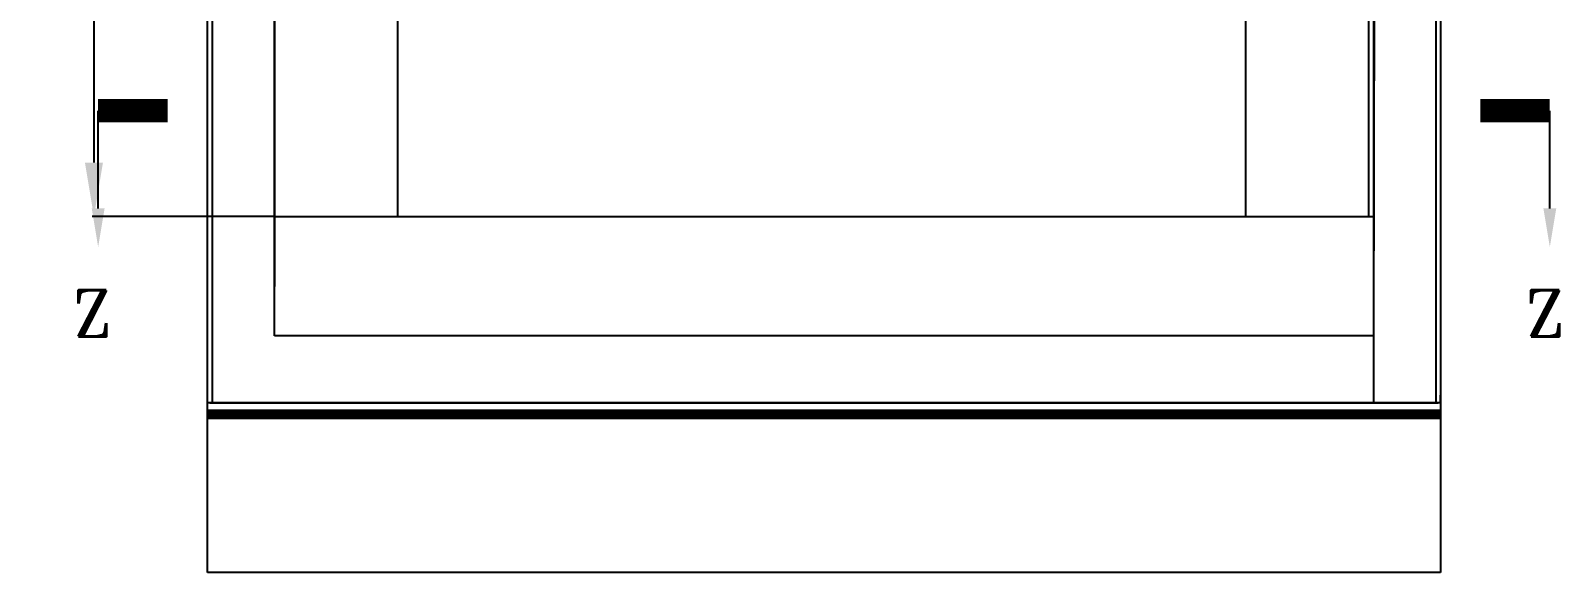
# Model space of a CAD drawing. Extents: x 81437 to 204847, y -54597 to -29444.
# Drawn here: x 87044 to 88038, y -49514 to -49163 of the extents above; entities that cross this region are included whole.
import ezdxf
from ezdxf.enums import TextEntityAlignment as Align
from ezdxf.lldxf.tags import DXFTag

# ---------------------------------------------------------------- set-up
doc = ezdxf.new("R2010")
doc.units = 0
doc.header["$LTSCALE"] = 100
doc.header["$MEASUREMENT"] = 0
for name, color, linetype in [('CLOUD_LAYER', 6, 'Continuous'), ('LOOP', 5, 'Continuous'), ('TEXT', 7, 'Continuous')]:
    doc.layers.add(name, color=color, linetype=linetype)
doc.styles.add('ROMANT', font='romant.shx')
doc.styles.get("Standard").update_dxf_attribs({"font": ''})
doc.styles.get('Standard').set_extended_font_data('SimSun')
tags = doc.linetypes.add('HIDDEN', pattern=[0.375, 0.25, -0.125]).pattern_tags.tags
tags[6:7] = [DXFTag(74, 4), DXFTag(75, 0), DXFTag(340, '0'), DXFTag(46, 1.0), DXFTag(50, 0.0), DXFTag(44, 0.0), DXFTag(45, 0.0)]
tags[4:5] = [DXFTag(74, 4), DXFTag(75, 0), DXFTag(340, '0'), DXFTag(46, 1.0), DXFTag(50, 0.0), DXFTag(44, 0.0), DXFTag(45, 0.0)]
doc.dimstyles.new('ISO-25', dxfattribs={"dimtxt": 35, "dimasz": 35, "dimexe": 1.25, "dimexo": 0.625, "dimtad": 1, "dimtoh": 1, "dimdec": 0, "dimtxsty": 'Standard', "dimcen": 2.5, "dimadec": 0, "dimazin": 0, "dimtfac": 1, "dimtdec": 0, "dimtmove": 0, "dimatfit": 3, "dimfxl": 1, "dimarcsym": 0})

# ---------------------------------------------------------------- blocks, each defined once
blk = doc.blocks.new('*D137')
at = {"color": 0, "lineweight": -2, "transparency": 16777216}
for p, q in [((87201.96, -47482.88), (87084.1, -47482.88)), ((87085.35, -47517.88), (87085.35, -49248.38)), ((87201.96, -49283.38), (87084.1, -49283.38))]:
    blk.add_line(p, q, dxfattribs=at)
at = {"color": 0, "transparency": 16777216}
for points in [[(87091.18, -47517.88), (87079.52, -47517.88), (87085.35, -47482.88)], [(87079.52, -49248.38), (87091.18, -49248.38), (87085.35, -49283.38)]]:
    blk.add_solid(points, dxfattribs=at)
at = {"layer": 'Defpoints', "color": 0, "transparency": 16777216}
for p in [(87202.59, -47482.88), (87085.35, -49283.38), (87202.59, -49283.38)]:
    blk.add_point(p, dxfattribs=at)
at = {"color": 0, "transparency": 16777216, "insert": (87067.23, -48383.13), "char_height": 35, "attachment_point": 5, "rotation": 90}
blk.add_mtext('1800', dxfattribs=at)

msp = doc.modelspace()

# ---------------------------------------------------------------- linework, layer by layer
at = {"color": 7}
for p, q in [((87159.09, -49514.38), (87159.09, -47404.38)), ((87959.09, -47404.38), (87959.09, -49514.38)), ((87202.59, -49360.88), (87202.59, -47451.88)), ((87202.59, -47528.38), (87202.59, -49328.68)), ((87917.55, -48494.21), (87915.59, -49360.88)), ((87202.59, -49283.38), (87915.59, -49283.38)), ((87202.59, -49360.88), (87202.59, -49293.14)), ((87959.09, -49404.38), (87159.09, -49404.38)), ((87160.59, -49404.38), (87957.59, -49404.38)), ((87959.09, -49409.38), (87159.09, -49409.38)), ((87959.09, -49410.38), (87159.09, -49410.38)), ((87959.09, -49411.38), (87159.09, -49411.38)), ((87959.09, -49412.38), (87159.09, -49412.38)), ((87959.09, -49413.38), (87159.09, -49413.38)), ((87959.09, -49414.38), (87159.09, -49414.38)), ((87959.09, -49514.38), (87159.09, -49514.38))]:
    msp.add_line(p, q, dxfattribs=at)
at = {"color": 7, "linetype": 'HIDDEN'}
for p, q in [((87162.29, -49404.38), (87162.29, -47404.38)), ((87956.09, -47404.38), (87956.09, -49404.38))]:
    msp.add_line(p, q, dxfattribs=at)
msp.add_line((87915.59, -47451.88), (87915.59, -49404.38))
for points in [[(87202.59, -49283.38), (87282.59, -49283.38), (87282.59, -47482.88), (87202.59, -47482.88)], [(87832.59, -49283.38), (87912.59, -49283.38), (87912.59, -47482.88), (87832.59, -47482.88)]]:
    msp.add_lwpolyline(points, close=True)
at = {"color": 7}
msp.add_lwpolyline([(87959.09, -49404.38), (87959.09, -49399.38)], dxfattribs=at)
at = {"layer": 'CLOUD_LAYER', "color": 7}
for p, q in [((87915.59, -49360.88), (87202.59, -49360.88)), ((87901.17, -49360.88), (87205.84, -49360.88))]:
    msp.add_line(p, q, dxfattribs=at)
at = {"layer": 'LOOP', "color": 5}
for p, q in [((87088.09, -49278.07), (87088.09, -49214.67)), ((88030.08, -49278.07), (88030.08, -49214.67))]:
    msp.add_line(p, q, dxfattribs=at)
at = {"layer": 'LOOP', "color": 5, "const_width": 15}
for points in [[(87088.09, -49214.67), (87133.23, -49214.67)], [(88030.08, -49214.67), (87984.94, -49214.67)]]:
    msp.add_lwpolyline(points, dxfattribs=at)
at = {"layer": 'LOOP', "color": 5}
for points in [[(87092.26, -49278.07), (87088.09, -49303.07), (87083.92, -49278.07)], [(88025.92, -49278.07), (88030.08, -49303.07), (88034.25, -49278.07)]]:
    msp.add_solid(points, dxfattribs=at)

# ---------------------------------------------------------------- texts
at = {"layer": 'TEXT', "color": 5, "style": 'ROMANT'}
for p in [(87084.38, -49361.22), (88027.07, -49361.22)]:
    msp.add_text('Z', height=30, dxfattribs=at).set_placement(p, align=Align.CENTER)

# ---------------------------------------------------------------- dimensions: what is measured, and where the dimension line sits
at = {"color": 3}
dim = msp.add_linear_dim(base=(87085.35111, -49283.3773), p1=(87202.58566, -47482.87734), p2=(87202.58566, -49283.3773), angle=90, dimstyle='ISO-25', dxfattribs=at)
dim.commit()
dim.dimension.update_dxf_attribs({"geometry": '*D137', "text_midpoint": (87067.22611, -48383.12732)})

doc.saveas('drawing.dxf')
